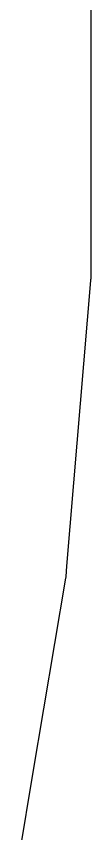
# Model space of a CAD drawing. Extents: x 115.8 to 161.5, y -138.1 to -92.4.
# Drawn here: x 161.04 to 161.52, y -119.78 to -114.53 of the extents above; entities that cross this region are included whole.
import ezdxf

# ---------------------------------------------------------------- set-up
doc = ezdxf.new("R2010")
doc.units = 0
doc.layers.add('BLACK', color=7, linetype='CONTINUOUS')

msp = doc.modelspace()

# ---------------------------------------------------------------- linework, layer by layer
at = {"layer": 'BLACK', "linetype": 'CONTINUOUS'}
for p, q in [((161.52, -114.312), (161.52, -116.218)), ((161.519, -116.228), (161.365, -118.06)), ((161.52, -116.219), (161.519, -116.224)), ((161.519, -116.224), (161.519, -116.228)), ((161.52, -116.218), (161.52, -116.219)), ((161.365, -118.06), (161.36, -118.127)), ((161.365, -118.06), (161.365, -118.06)), ((161.36, -118.128), (161.359, -118.133)), ((161.36, -118.127), (161.36, -118.128)), ((161.358, -118.137), (161.146, -119.394)), ((161.359, -118.133), (161.358, -118.137)), ((161.146, -119.394), (161.041, -120.016)), ((161.146, -119.394), (161.146, -119.394))]:
    msp.add_line(p, q, dxfattribs=at)

doc.saveas('drawing.dxf')
